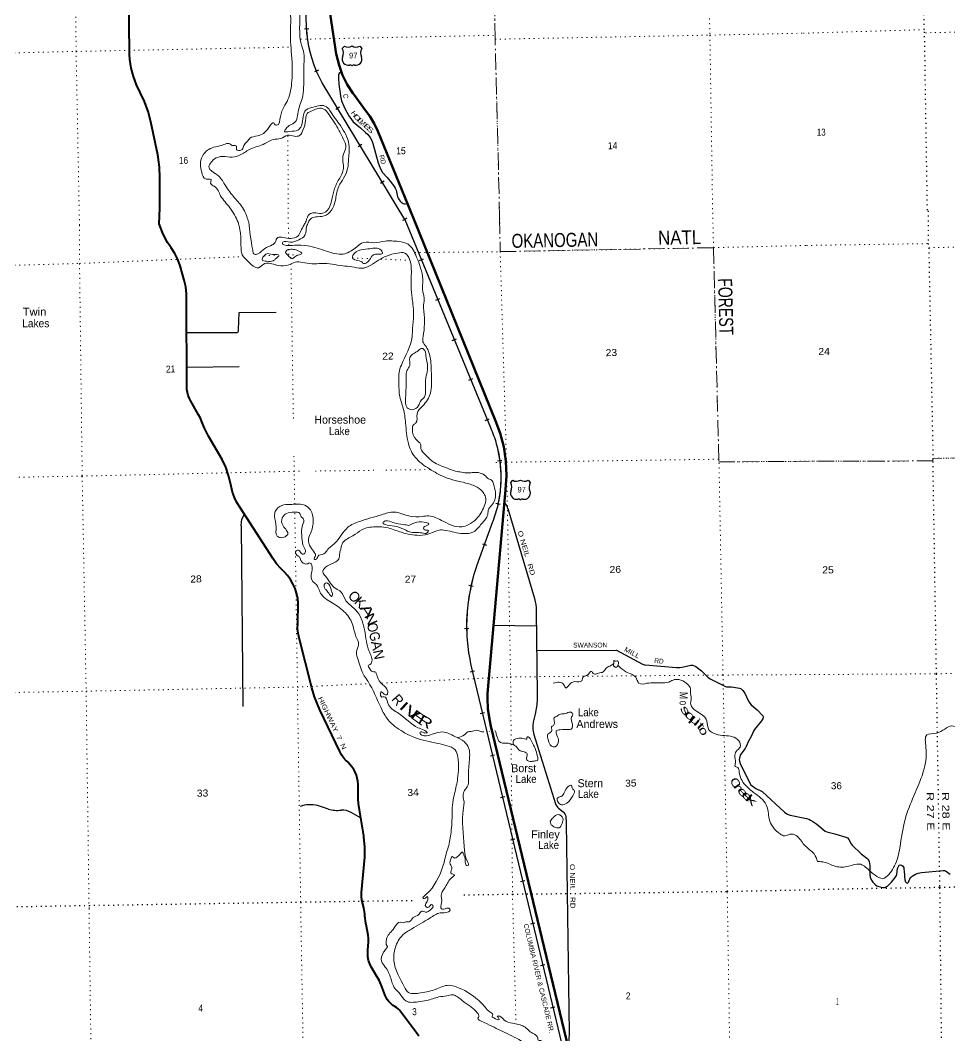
# Model space of a CAD drawing. Header units: feet. Extents: x 242557 to 489137, y 368785 to 557307.
# Drawn here: x 375340 to 398559, y 488499 to 513863 of the extents above; entities that cross this region are included whole.
import ezdxf
from ezdxf.enums import TextEntityAlignment as Align

# ---------------------------------------------------------------- set-up
doc = ezdxf.new("R2010")
doc.units = ezdxf.units.FT
doc.header["$LTSCALE"] = 80
doc.linetypes.add('DOT_DASHED', pattern=[7.7, 5, -1.2, 0.3, -1.2])
doc.linetypes.add('DOTTED', pattern=[1.5, 0.3, -1.2])
for name, color, linetype, lineweight in [('16', 7, 'Continuous', 25), ('20', 7, 'Continuous', 70), ('26', 7, 'Continuous', 40), ('27', 7, 'Continuous', 25), ('29', 7, 'Continuous', 25), ('30', 7, 'Continuous', 35), ('34', 7, 'Continuous', 25), ('39', 7, 'Continuous', 13), ('41', 7, 'Continuous', 13), ('44', 7, 'DOT_DASHED', 13), ('6', 7, 'DOTTED', 25), ('7', 7, 'DOTTED', 13)]:
    doc.layers.add(name, color=color, linetype=linetype, lineweight=lineweight)

msp = doc.modelspace()

# ---------------------------------------------------------------- linework, layer by layer
at = {"layer": '16'}
for p, q in [((383384.98, 513157.53), (383436.29, 513216.29)), ((383628.05, 513222.26), (383627.77, 513222.06)), ((383820.14, 513216.38), (383871.53, 513157.53)), ((387591.83, 502314.35), (387643.14, 502373.11)), ((387834.9, 502379.08), (387834.62, 502378.88)), ((388026.99, 502373.2), (388078.38, 502314.35))]:
    msp.add_line(p, q, dxfattribs=at)
for centre, radius, start, end in [((383192, 513046.9), 222.05, 332.97043, 29.75871), ((383527.37, 513373.95), 182.07, 239.97227, 303.45418), ((383729.15, 513373.45), 181.52, 236.33975, 300.08743), ((383729.14, 513373.95), 182.07, 236.54582, 236.59441), ((384064.5, 513046.9), 222.05, 150.24129, 207.02957), ((383531.19, 512892), 151.42, 159.09177, 283.81923), ((383725.31, 512892), 151.42, 256.18077, 20.90823), ((387398.85, 502203.72), 222.05, 332.97043, 29.75871), ((387734.22, 502530.77), 182.07, 239.97227, 303.45418), ((387936, 502530.27), 181.52, 236.33975, 300.08743), ((387935.99, 502530.77), 182.07, 236.54582, 236.59441), ((388271.35, 502203.72), 222.05, 150.24129, 207.02957), ((387738.04, 502048.82), 151.42, 159.09177, 283.81923), ((387932.16, 502048.82), 151.42, 256.18077, 20.90823)]:
    msp.add_arc(centre, radius, start, end, dxfattribs=at)
for centre, major_axis, start_param, end_param in [((383586.53, 512693.18), (-19.56, 51.67), 4.95877769, 6.28318531), ((383669.98, 512693.18), (19.56, 51.67), 0, 1.32637542), ((387793.38, 501850), (-19.56, 51.67), 4.95877769, 6.28318531), ((387876.83, 501850), (19.56, 51.67), 0, 1.32637542)]:
    msp.add_ellipse(centre, major_axis=major_axis, ratio=0.929097, start_param=start_param, end_param=end_param, dxfattribs=at)
at = {"layer": '20'}
for points in [[(385174.54, 508892.47), (384274.53, 511096.87), (384184.19, 511287.93), (384074.38, 511468.51), (383967.78, 511610.84), (383678.81, 511999.36), (383646.83, 512042.12), (383507.89, 512262.76), (383392.77, 512496.71), (383302.74, 512741.41), (383238.78, 512994.18), (383232.75, 513025.7), (382515.29, 517802.72)], [(389835.95, 479168.77), (389835.37, 479196.91), (389371.92, 486505.88), (389338.79, 486849.19), (389260.77, 487248.54), (387098.28, 496227.86), (387067.16, 496367.57), (387023.45, 496652.45), (387009.76, 496940.33), (387012.46, 497049.66), (387463.47, 502134.45), (387485.49, 502492.27), (387469.98, 502850.44), (387417.12, 503205.01), (387327.49, 503552.12), (387213.23, 503861.95), (385174.54, 508892.47)]]:
    msp.add_lwpolyline(points, dxfattribs=at)
at = {"layer": '26'}
for points in [[(378812.34, 508782.43), (378821.6, 509170.15), (378827.18, 509938.58), (378819.63, 510191.86), (378785.64, 510442.96), (378774.35, 510499.03), (378603.21, 511327.97), (378538.16, 511584.33), (378446.67, 511832.49), (378337.27, 512056.17), (378240.73, 512251.29), (378165.1, 512455.43), (378111.24, 512666.36), (378079.71, 512881.76), (378071.69, 513011.6), (378008.2, 518514.57)], [(383757.86, 494933.18), (383736.39, 495008.93), (383707.12, 495082.03), (383670.36, 495151.66), (383626.54, 495217.08), (383576.11, 495277.55), (383519.64, 495332.42), (383504.34, 495345.44), (383489.34, 495360.2), (383424.58, 495432.61), (383367.74, 495511.38), (383319.45, 495595.66), (382821.86, 496641.32), (382689.46, 496965.89), (382619.94, 497190.76), (382305.66, 498435.56), (382281.05, 498553.26), (382268.88, 498672.88), (382269.28, 498793.12), (382270.28, 498809.09), (382283.66, 499307.67), (382269.53, 499432.04), (382242.47, 499554.24), (382202.79, 499672.95), (382150.92, 499786.86), (382087.43, 499894.72), (382013.01, 499995.36), (381928.48, 500087.67), (381898.46, 500116.17), (381845.5, 500168.23), (381743.23, 500285.61), (381653.79, 500413.03), (380824.39, 501701.46), (380824.18, 501701.76), (380750.45, 501820.93), (380689.57, 501947.16), (380642.22, 502079.05), (380605.19, 502223.59), (380546.9, 502469.59), (380540.62, 502492.75), (380471.99, 502697.61), (380382.32, 502894.17), (380041.51, 503473.68), (379939.73, 503675.56), (379878.34, 503831.1), (379877.26, 503834.14), (379839.55, 503924.5), (379792.6, 504010.42), (379630.06, 504288.58), (379600.39, 504347.75), (379564.56, 504416.41), (379536.1, 504488.44), (379515.33, 504563.05), (379502.47, 504639.42), (379497.66, 504716.71), (379497.89, 504743.75), (379496.34, 504766.75), (379491.3, 506826.79), (379493.06, 506860.11), (379491.41, 507031.99), (379471.8, 507202.76), (379434.45, 507370.53), (379333.36, 507732.19), (379274.73, 507888.82), (379200.06, 508038.47), (379110.14, 508179.49), (379075.37, 508226.36), (379017.1, 508312.46), (378948.96, 508436.01), (378894.11, 508566), (378812.34, 508782.43)], [(385295.84, 488483.27), (385238.01, 488568.15), (384835.94, 489101.38), (384811.17, 489132.68), (384775.94, 489169.55), (384737.04, 489202.54), (384694.91, 489231.28), (384650, 489255.45), (384620.14, 489278.6), (384578.62, 489317.04), (384541.33, 489359.62), (384508.71, 489405.85), (384481.09, 489455.24), (384458.79, 489507.25), (384355.4, 489768.69), (384347.45, 489789.83), (384303.04, 489888.49), (384248.55, 489981.97), (384102.25, 490215.67), (384068.09, 490296.99), (384042.62, 490381.44), (384026.12, 490468.08), (384018.77, 490555.98), (384020.64, 490644.16), (384031.72, 490731.67), (384034.18, 490744.73), (384042.04, 490837.31), (384040.18, 490930.2), (384031.22, 491007.09), (383987.53, 491231.88), (383973.01, 491313.89), (383950.8, 491490.46), (383947.64, 491546.48), (383942.43, 491596.36), (383924.63, 491692.37), (383896.89, 491785.98), (383894.26, 491795.65), (383875.58, 491884.19), (383866.25, 491974.21), (383866.39, 492064.7), (383866.53, 492072.66), (383944.49, 492954.85), (383948, 493209.4), (383924.89, 493462.93), (383920.01, 493495.19), (383810.28, 494140.51), (383788.29, 494303.35), (383783.09, 494418.65), (383782.36, 494513.28), (383776.54, 494777.03), (383771.29, 494855.6), (383757.86, 494933.18)]]:
    msp.add_lwpolyline(points, dxfattribs=at)
at = {"layer": '29'}
for p, q in [((379492.63, 506061.84), (380739.15, 506061.19)), ((379499.13, 505199.93), (380811.53, 505213.17)), ((387521.47, 501670.31), (388187.35, 499416.18)), ((380855.14, 501231.29), (380898.95, 496718.24)), ((388226.69, 499105.23), (388249.52, 497035.76)), ((387158.05, 498754.07), (388230.71, 498740.44)), ((388168.8, 496023.79), (388665.81, 494421.65)), ((383035.43, 494159.21), (382766.31, 494247.4)), ((383840.68, 493938.16), (383605.64, 494075.41))]:
    msp.add_line(p, q, dxfattribs=at)
for points in [[(383358.04, 512576.26), (383307.8, 512531.03), (383292.17, 512507.13), (383286.4, 512478.3), (383285.58, 512421.46), (383298.75, 512269.88), (383338.27, 511973.33), (383352.26, 511896.73), (383364.61, 511854.71), (383450.22, 511663.6), (383549.01, 511479.07), (383611.58, 511388.47), (383659.34, 511330.81), (383838.78, 511175.93), (383962.28, 511063.91), (384011.68, 511021.07), (384082.45, 510938.69), (384118.03, 510858.61), (384148.85, 510784.58), (384278.32, 510303.37), (384319.54, 510194.01), (384345.9, 510133.05), (384391.98, 510062.2), (384503.94, 509936.99), (384615.89, 509805.19), (384677.66, 509713.76), (384708.94, 509665.99), (384727.85, 509620.67), (384767.36, 509455.92), (384779.74, 509417.21), (384801.14, 509379.32), (384827.48, 509348.01), (384852.98, 509324.11), (384903.22, 509288.7), (384938.59, 509277.98), (384965.78, 509277.17), (385014.06, 509285.53)], [(380793.45, 506127.24), (380808.85, 506561.55), (381729.37, 506570.18)], [(380739.15, 506061.19), (380752.1, 506063.13), (380761.37, 506066.37), (380772.49, 506071.94), (380779.21, 506078.18), (380783.61, 506082.6), (380788.25, 506094.19), (380793.45, 506127.24)], [(387521.47, 501670.31), (387512.87, 501700.79), (387494.33, 501741.59), (387468.38, 501778.69), (387434.16, 501815.42)], [(380855.14, 501231.29), (380862.87, 501335.84), (380875.84, 501393.34), (380901.79, 501452.69), (380938.86, 501525.02)], [(388187.35, 499416.18), (388206.1, 499338.74), (388222.78, 499268.26), (388226.49, 499182.94), (388226.69, 499105.23)], [(388237.02, 498121.43), (390233.62, 498127.92), (390886.99, 497780.81)], [(390886.99, 497780.81), (390926.18, 497764.96), (390953.98, 497759.41), (391732.47, 497692.64), (391814.95, 497697.26), (391873.34, 497707.48), (392095.76, 497751.99), (392130.05, 497752.91), (392161.56, 497749.2), (392196.78, 497732.5), (392214.39, 497722.31), (392355.26, 497611.03), (392518.37, 497455.23), (392572.12, 497416.27), (392622.17, 497388.46), (392955.81, 497225.24), (392985.46, 497215.96), (393104.09, 497210.4), (393304.27, 497180.72), (393328.37, 497175.15), (393349.68, 497164.95), (393384.9, 497133.41), (393437.73, 497054.6), (393534.11, 496854.28), (393564.69, 496808.83), (393600.84, 496765.25), (393750.05, 496636.34), (393889.99, 496490.75), (393902.04, 496456.43), (393902.04, 496439.74), (393894.62, 496415.62), (393860.34, 496364.62), (393685.17, 496144.83), (393660.15, 496104.95), (393608.25, 495986.25), (393534.11, 495860.12), (393474.8, 495719.16), (393452.56, 495676.49), (393341.34, 495533.68), (393327.44, 495504.93), (393304.27, 495429.81), (393300.56, 495400.13), (393304.27, 495355.63), (393320.03, 495300.9), (393400.66, 495140.47), (393593.43, 494762.1), (393712.05, 494673.07), (393875.16, 494598.88), (394431.23, 494079.54), (394487.76, 494041.51), (394526.68, 494022.97), (394572.1, 494005.35), (394979.88, 493923.74), (395040.11, 493904.26), (395082.75, 493882), (395138.35, 493846.76), (395235.64, 493779.42)], [(388249.52, 497035.76), (388252.44, 496901.57), (388241.32, 496760.61), (388200.54, 496530.61), (388156.05, 496334.01), (388142.15, 496249.62), (388144.93, 496148.53), (388168.8, 496023.79)], [(388665.81, 494421.65), (388709.35, 494290.97), (388721.39, 494264.08), (388743.64, 494230.69), (388764.03, 494208.44), (388787.2, 494183.39), (388898.41, 494086.95), (388945.67, 494037.8), (388960.5, 494011.83), (388968.85, 493975.66), (388980.66, 493819.67)], [(388980.66, 493819.67), (389048.09, 488570.21), (389031.35, 488201.01)], [(395235.64, 493779.42), (395446.15, 493609.77), (395487.5, 493588.4), (395688.19, 493538.92), (395963.23, 493460.51), (395991.63, 493448.67), (396007.68, 493437.61), (396036.6, 493403.67), (396095.77, 493289.99), (396120.49, 493260.33), (396343.33, 493041.26), (396486.29, 492933.55), (396515.93, 492905.94), (396536, 492876.71), (396547.83, 492850.66), (396563.66, 492747.26), (396562.03, 492516.72), (396571.54, 492462.13), (396602.27, 492382.91), (396636.88, 492332.22), (396704.04, 492266.86), (396737.18, 492240.81), (396784.69, 492222.59), (396888.65, 492198.18), (396926.68, 492199.82), (396954.93, 492207.65), (396983.33, 492221.86), (397006.99, 492238.44), (397101.8, 492335.73), (397198.71, 492449.22), (397229.9, 492496.77), (397241.31, 492529.75), (397258.58, 492675.57), (397276.81, 492728.69), (397300.48, 492757.11), (397323.43, 492766.23), (397354.92, 492757.11), (397380.95, 492738.16), (397409.63, 492703.62), (397424.69, 492568.68)], [(397424.69, 492568.68), (397426.97, 492548.23), (397428.29, 492465.8), (397436.23, 492392.64), (397454.32, 492345.02), (397461.42, 492330.8), (397475.62, 492316.59), (397500.66, 492307.24), (397515.86, 492316.59), (397530.06, 492337.91), (397563.12, 492416.05), (397589.23, 492453.96), (397624.73, 492487.12), (397660.23, 492513.17), (397704.18, 492536.94), (397769.11, 492558.17), (397857.08, 492573.14), (398391.58, 492625.66), (398428.19, 492623.82), (398453.12, 492613.82), (398569.48, 492536.28)]]:
    msp.add_lwpolyline(points, dxfattribs=at)
for centre, radius, start, end in [((382585.46, 493519.67), 749.87, 76.04402, 110.01622), ((383260.36, 494952.66), 824.72, 254.1726, 276.80324), ((383381.06, 493676.86), 457.47, 60.59931, 92.88173)]:
    msp.add_arc(centre, radius, start, end, dxfattribs=at)
at = {"layer": '34'}
for p, q in [((382548.92, 513652.42), (382438.56, 513645)), ((382788.93, 512617.26), (382687.03, 512574.22)), ((383314.81, 511693.29), (383220.21, 511635.97)), ((383875.25, 510763.31), (383780.65, 510706)), ((384433.11, 509847.66), (384338.52, 509790.34)), ((384898.86, 508869.37), (384945.32, 508888.47)), ((384993.56, 508917.69), (384945.33, 508888.47)), ((384993.56, 508917.69), (384945.33, 508888.47)), ((385311.55, 507859.43), (385413.86, 507901.46)), ((385721.45, 506868.66), (385823.76, 506910.7)), ((386131.68, 505863.35), (386233.99, 505905.38)), ((386541.58, 504872.58), (386643.89, 504914.61)), ((386951.82, 503867.26), (387054.13, 503909.3)), ((387263.43, 502859.3), (387372.88, 502875.28)), ((387218.9, 501799.46), (387327.02, 501776.09)), ((386885.04, 500789.42), (386989.02, 500751.72)), ((386545.56, 499751.96), (386653.37, 499727.24)), ((386437.19, 498674.17), (386547.78, 498676.55)), ((386580.5, 497588.69), (386688.07, 497614.43)), ((386832.58, 496546.53), (386940.16, 496572.27)), ((387082.75, 495489.95), (387190.32, 495515.69)), ((387334.84, 494447.79), (387442.41, 494473.54)), ((387585, 493391.21), (387692.58, 493416.95)), ((387837.09, 492349.05), (387944.66, 492374.8)), ((388087.26, 491292.47), (388194.83, 491318.21)), ((388339.34, 490250.31), (388446.91, 490276.06)), ((388589.51, 489193.73), (388697.08, 489219.48))]:
    msp.add_line(p, q, dxfattribs=at)
at = {"layer": '34', "lineweight": 13}
for p, q in [((382881.84, 512299.57), (384948.37, 508889.02)), ((384950.38, 508886.09), (387084.38, 503692.27)), ((387138.99, 501332.91), (386737.24, 500224.81))]:
    msp.add_line(p, q, dxfattribs=at)
for points in [[(382320.93, 518074.03), (382388.58, 516405.23), (382489.45, 513711.23)], [(386597.94, 497756.9), (389165.23, 487029.07), (389200.16, 486852.97)]]:
    msp.add_lwpolyline(points, dxfattribs=at)
at = {"layer": '34'}
for points in [[(384947.39, 508888.51), (382880.88, 512299.02), (382853.89, 512349.39), (382828.22, 512400.08), (382803.42, 512451.23), (382779.02, 512502.97), (382755.93, 512555.06), (382733.85, 512607.33), (382712.2, 512660.19), (382691.84, 512713.4), (382672.5, 512766.77), (382653.87, 512820.91), (382636.41, 512874.94), (382619.53, 512929.28), (382603.78, 512984.25), (382589.21, 513039.11), (382575.5, 513094.42), (382562.53, 513149.77), (382550.69, 513205.75), (382539.75, 513261.46), (382529.95, 513317.8), (382521.03, 513373.87), (382512.98, 513430.41), (382506.1, 513486.84), (382500.24, 513543.45), (382495.1, 513600.09), (382491.27, 513657.06), (382488.35, 513711.18), (382387.48, 516405.19)], [(384947.4, 508888.51), (387085.39, 503692.7), (387106.93, 503642.68), (387127.2, 503592.44), (387146.62, 503541.83), (387165.59, 503490.67), (387183.29, 503439.31), (387200.02, 503387.85), (387216.3, 503335.87), (387231.32, 503283.66), (387245.35, 503231.38), (387258.66, 503178.43), (387270.86, 503125.67), (387282.49, 503072.67), (387292.98, 503019.17), (387302.36, 502965.86), (387310.89, 502912.19), (387318.72, 502858.54), (387325.41, 502804.4), (387331.28, 502750.58), (387336.02, 502696.26), (387339.93, 502642.26), (387341.76, 502610.9), (387343.19, 502582.43), (387344.91, 502527.81), (387345.76, 502472.7), (387345.57, 502418.04), (387344.76, 502363.27), (387342.72, 502308.27), (387339.63, 502253.72), (387335.62, 502199), (387330.93, 502144.47), (387325.01, 502089.72), (387318.35, 502035.47), (387310.46, 501981), (387301.84, 501927.04), (387292.29, 501872.9), (387281.7, 501819.2), (387270.12, 501765.65), (387257.88, 501712.29), (387244.33, 501659.01), (387230.12, 501605.93), (387214.86, 501553.31), (387198.93, 501500.87), (387181.65, 501448.83), (387163.7, 501396.98), (387145.01, 501345.64), (387140.02, 501332.53), (386738.28, 500224.45), (386727.46, 500192.67), (386703.05, 500117.16), (386679.71, 500040.94), (386657.37, 499964.5), (386637.02, 499887.55), (386617.64, 499810.34), (386599.8, 499732.54), (386582.95, 499654.5), (386567.98, 499576.4), (386554, 499498.06), (386541.47, 499419.56), (386530.46, 499340.48), (386520.78, 499261.67), (386512.2, 499182.19), (386505.4, 499103.09), (386499.69, 499023.31), (386495.76, 498943.91), (386492.82, 498864.27), (386491.21, 498784.93), (386491.14, 498704.99), (386492.86, 498625.44), (386495.46, 498546.1), (386499.6, 498466.15), (386504.98, 498386.94), (386511.78, 498307.6), (386520.47, 498228.19), (386529.96, 498149.42), (386540.88, 498070.51), (386553.67, 497991.55), (386567.27, 497913.24), (386582.21, 497835.21), (386599.01, 497757.14), (389166.3, 487029.31)]]:
    msp.add_lwpolyline(points, dxfattribs=at)
at = {"layer": '34', "lineweight": 13}
for centre, radius, start, end in [((385748.95, 513856.89), 3262.76, 182.55868, 208.50931), ((384233.76, 502445.65), 3111.29, 3.04364, 23.62066), ((384203.97, 502450.97), 3140.76, 339.14637, 2.9179), ((391054.78, 498743.23), 4564.68, 161.06007, 192.47872)]:
    msp.add_arc(centre, radius, start, end, dxfattribs=at)
at = {"layer": '39'}
msp.add_line((387049.33, 496098.11), (387065.16, 496099.37), dxfattribs=at)
for points in [[(380782.72, 508816.67), (380577.59, 509179.29), (380344.74, 509480.36), (380186.53, 509716.72), (380095.43, 509791.1), (380105.05, 509886.4), (379981.25, 509895.18), (379871.32, 510068.13), (379839.85, 510261.41), (379889.07, 510466.99), (380114.51, 510673.3), (380353.94, 510734.38), (380602.37, 510761.34), (380629.39, 510735.78), (380655.81, 510732.45), (380741.2, 510720.61), (380739.3, 510639.67), (380796.78, 510610.89), (380883.12, 510639.52), (380921.03, 510737.61), (381005.6, 510832.93), (381076.32, 510915.73), (381265.14, 510975.44), (381547.26, 511183.29), (381675.87, 511297.99), (381709.6, 511248.35), (381740.18, 511241.09), (381839.58, 511464.2), (382026.94, 511883.83), (382123.94, 512349.55), (382110.3, 513091.33), (382088.7, 513446.65), (382063.23, 514175.98), (382048.67, 514266.59), (382086.99, 514425.36), (382042.15, 514587.94), (381980.55, 514695.47), (381936.86, 514738.78), (381961.56, 514800.11), (381905.78, 514841.07), (381706.14, 514807.35), (381409.95, 514671.92), (381131.77, 514468.23), (380606.99, 514168.89), (380310.56, 514118.39), (380045.17, 514196.13), (379621.9, 514421.26), (379294.06, 514562.03), (379163.56, 514746.56), (379069.09, 514871.4), (378942.86, 515276.46), (378923.73, 515538.83), (378894.28, 515732.17), (378877.68, 515899.56), (379035.44, 515984.72), (379218.59, 516181.79), (379477.45, 516273.74), (379853.41, 516304.15), (380014.48, 516340.87), (380181.63, 516606.26), (380363.4, 516779.03), (380544.96, 516883.04), (380577.03, 516896.04), (380600.69, 516844.1), (380696.62, 516893.21), (380757.83, 517105.18), (380804.98, 517312.72), (380749.21, 517505.34), (380675.13, 517701.51), (380672.25, 517962.3), (380825.73, 518132.28), (380993.75, 518288.5), (381193.18, 518558.81), (381355.49, 518777.56), (381387.13, 519035.24), (381401.53, 519179.21), (381456.92, 519457.75), (381624.58, 519856.62), (381759.66, 520337.52), (381743.08, 520656.58), (381746.2, 520767.89), (381776.33, 520853.64), (381711.43, 520932.77), (381643.72, 520965.31), (381564.67, 520967.21), (381471.63, 520885.83), (381372.82, 520869), (381210.61, 520646.2), (381070.35, 520436.14), (380911.39, 520243.77), (380676.82, 520152.48), (380239.86, 520130.53), (380021.09, 520130.67), (379573.48, 520357.16), (379291.69, 520594.22), (379160.88, 520790.87), (378954.34, 521092.65)], [(382181.78, 517869.73), (382068.62, 517706.91), (381951.47, 517541.96), (381780.92, 517480.71), (381737.21, 517372.35), (381759.33, 517302.18), (381806.25, 517366.13), (381858.73, 517296.78), (381820.47, 517135.99), (381836.57, 516606.61), (381920.36, 516350.03), (381904.67, 516254.56), (381907.25, 516157.57), (381937.25, 516095.69), (381973.47, 516104.76), (381946.03, 515917.97), (381825.95, 515710.48), (381691.41, 515666.39), (381599.78, 515684.13), (381532.98, 515682.32), (381496.14, 515620.65), (381547.6, 515589.69), (381540.54, 515474.24), (381574.76, 515406.41), (381611.19, 515407.39), (381605.53, 515467.91), (381616.33, 515518.76), (381730.19, 515426.8), (381908.44, 515350.74), (381997.54, 515199.46), (382223.61, 514695.99), (382245.97, 514540.89), (382305.31, 514289.72), (382325.89, 513972.79), (382321.52, 513527.78), (382365.58, 513241.82), (382423.58, 513041.17), (382426.95, 512762.2), (382417.91, 512187.65), (382378.82, 511905.5), (382269.28, 511530.44), (382229.53, 511349.39), (382166.26, 511291.06), (382092.28, 511254.67), (381973.62, 511146.3), (381938.8, 511084.69), (382064.3, 511088.09), (382272.14, 511117.99), (382366.4, 511229.74), (382402.95, 511455.2), (382479.35, 511629.16), (382665.99, 511694.88), (382829.03, 511733.67), (382987.83, 511703.6), (383090.34, 511581), (383336.63, 511231.76), (383470.22, 511006.87), (383551.62, 510764.39), (383540.67, 510414.25), (383517.18, 510154.77), (383418.1, 509919.53), (383295.9, 509716.02), (383219.05, 509406.56), (383146.18, 509176.08), (382978.79, 508995.61), (382765.14, 508955.45), (382618.29, 508917.09), (382551.97, 508847.12)], [(382477.71, 508846.12), (382566.97, 509018.83), (382681.44, 509056.31), (382858.13, 509038.86), (383004.12, 509109.54), (383113.06, 509355.16), (383180.81, 509625.95), (383301.4, 509890.08), (383411.66, 510162.02), (383401.12, 510329.58), (383410.35, 510515.87), (383472.53, 510691.47), (383406.06, 510906.04), (383275.49, 511169.44), (383039.17, 511525.01), (382926.53, 511647.34), (382776.26, 511661.47), (382649.97, 511611.54), (382506.11, 511536.86), (382466.31, 511357.83), (382409.36, 511137.89), (382318.2, 510985.77), (382187, 510968.06), (382012.12, 510993.66), (381844.18, 510910.24), (381664.51, 510887.18), (381448.53, 510782.24), (381095.56, 510649.32), (380850.13, 510509.2), (380633.07, 510444.68), (380399.65, 510462.62), (380188.56, 510402.3), (380094.09, 510298.63), (380054.75, 510178.26), (380117.62, 510099.07), (380297.32, 509968.45), (380465.6, 509734.39), (380692.43, 509431.14), (380914.67, 509147.98), (380996.48, 508966.18), (381046.97, 508821.54)], [(380860.06, 508133.11), (380850.04, 508265.19), (380850.04, 508406.85), (380840.49, 508545.33), (380805.47, 508728.38), (380782.72, 508816.67)], [(381046.97, 508821.54), (381145.45, 508119.27), (381190.54, 508017.23), (381275.1, 508027.56), (381449.27, 508163.7), (381634.75, 508253.59), (381705.82, 508316.18), (381771.32, 508437.32), (381904.69, 508434.76), (382093.03, 508415.43), (382273.3, 508472.8), (382344.7, 508600.17), (382431.6, 508752.22), (382477.71, 508846.12)], [(382448.37, 508497.66), (382474.39, 508574.78), (382482.35, 508670.28), (382511, 508764.19), (382551.97, 508847.12)], [(410809.39, 508713.45), (410246.79, 508224.44), (409627.84, 507922.63), (409304.37, 507612.49), (409102.86, 507171.12), (408927.01, 506458.9), (408747.52, 505827.62), (408115.9, 505148.92), (407798.3, 504747.77), (407616.36, 504339.18), (407534.63, 503875.87), (407559.11, 503058.27), (407460.15, 502546.03), (407403.78, 502028.55), (407312.02, 501560.99), (407030.29, 501085.63), (406702.2, 500803.75), (406136.81, 500353.16), (405873.03, 499890.3), (405551.59, 499478.95), (405161.67, 499254.57), (404445.93, 498837.45), (404195.57, 498613.81), (403762.25, 498536.39), (403383.49, 498360.83), (402803.8, 498321.02), (402329.7, 497957.28), (401994.47, 497628.68), (401633.26, 497485.87), (401100.75, 497412.57), (400842.6, 496870.85), (400658.68, 496460.2), (400431.61, 496184.36), (400361.38, 495954.15), (400097.42, 495803.14), (399745.95, 495779.99), (399359.04, 496011.28), (398957.01, 496088.39), (398616.25, 496237.57), (398225.44, 496057.72), (397987.63, 496014.55), (397965.49, 495706.31), (397891.42, 495062.94), (397443.5, 493897.83), (397312, 493192.57), (397181.52, 492742.32), (397069.87, 492568.06), (396928.68, 492437.78), (396550.7, 492626.73), (396302.73, 492787.87), (396032.78, 492733.93), (395709.25, 492729.56), (395411.83, 492835.06), (395314.5, 492847.31), (395255.22, 492849.3)], [(385240.04, 507943.8), (385027.54, 508268.1), (384787.42, 508336.65), (384453.91, 508346.08), (384174.15, 508308.35), (383921.49, 508315.86), (383703.13, 508170.46), (383403.98, 508024.95), (382992.13, 508095.06), (382511.99, 508228.13), (382188.41, 508243.89), (381990.62, 508238.68), (381886.35, 508286.53), (381899.69, 508317.24), (382083.46, 508318.03), (382295.87, 508382.32), (382448.37, 508497.66), (382448.78, 508499.12)], [(380860.06, 508133.11), (380864.26, 508059.24), (381015.1, 507852.72), (381292.19, 507683.95), (381451.11, 507785.28), (381626.97, 507779.79), (381783.5, 507741.42), (382051.73, 507756.58), (382203.53, 507821.3), (382393.52, 507816.18), (382622.6, 507783.76), (382868.95, 507786.21), (383133.88, 507772.95), (383393.55, 507729.19), (383624.34, 507708.96), (383861.7, 507668.67), (384084.1, 507737.27), (384290.66, 507870.21), (384491.92, 507974.69), (384766.69, 508048.71), (384948.5, 508047.43), (385063.59, 507894.63), (385109.99, 507588.22), (385101.79, 507207.51), (385127.28, 506928.88), (385147.45, 506775.6), (385162.89, 506494.68), (385141.15, 506168.26), (385128.45, 505959.47), (384860.29, 505248.09), (384802.44, 505066.44), (384799.29, 504878.13), (384813.08, 504506.1), (384906.92, 504162.48), (384964.74, 503805.78), (385034.67, 503295.57), (385205.36, 502947.91), (385560.36, 502657.73), (385943.47, 502451.27), (386468.39, 502305.21), (386753.98, 502197.37), (386923.62, 502043.98), (386969.45, 501913.63), (386929.98, 501724.37), (386730.3, 501405.41), (386532.07, 501262.56), (386367.79, 501211.68), (385862.68, 501372.43), (385546.76, 501481.49), (385383.48, 501469.09), (385068.14, 501479), (384679.78, 501578.06), (384366.4, 501513.13), (383819.36, 501346.93), (383524.3, 501199.5), (383195.45, 500800.23), (383002.16, 500623.1), (382925.78, 500532.04), (382771.85, 500471.31), (382723.46, 500391.11), (382684.58, 500410.32), (382714.86, 500488.03), (382688.62, 500564.25), (382589.89, 500709.39), (382540.45, 500900.36), (382606.27, 501086.26), (382655.84, 501352.7), (382585.79, 501636.22), (382447.54, 501747.94), (382222.61, 501776.42), (382087.43, 501770.84), (381870.08, 501740.82), (381710.25, 501596.97), (381693.3, 501473.06), (381732.65, 501204.92), (381756.7, 500980.9), (381842.58, 500940.66), (381955.08, 500963.86), (382020.2, 501022.25), (381905.59, 501233.76), (381884.14, 501435.59), (381990.38, 501543.63), (382181.43, 501574.97), (382323.56, 501546.34), (382356.07, 501462.19), (382416.14, 501405.08), (382389.94, 501248.55), (382375.9, 500936.5), (382420.24, 500708.97), (382463.95, 500582.61), (382418.85, 500530.83), (382363.93, 500545.57), (382305.51, 500616.89), (382228.92, 500610.83), (382216.28, 500553.82), (382311.61, 500461.21)], [(381419.99, 507970.66), (381497.17, 508031.38), (381642.97, 508017.01), (381801.36, 507984.75), (381754.19, 507934.94), (381710.84, 507893.32), (381653.27, 507855.37), (381494.03, 507843.08), (381379.89, 507882.57), (381419.99, 507970.66)], [(382035.7, 508136.65), (382164.83, 508142.07), (382282.9, 508106.73), (382371.44, 508042.28), (382307.7, 508008.21), (382199.98, 507956.8), (382132.57, 507908.48), (382023.16, 507998.69), (381968.94, 508064.05), (381991.88, 508113.23), (382035.7, 508136.65)], [(383729.14, 507871.61), (383640.87, 507925.95), (383645.38, 507984.77), (383857.74, 508127.99), (384075.09, 508158), (384352.82, 508118.77), (384385.16, 508040.69), (384298.75, 508024.24), (384153.95, 508000.19), (384060.25, 507876.29), (383917.11, 507789.54), (383853.21, 507840.61), (383803.87, 507854.93), (383729.14, 507871.61)], [(386424.9, 494331.94), (386435.43, 494623.66), (386505.82, 494712.54), (386536.42, 494931.93), (386555.93, 495343.29), (386538.85, 495686.91), (386427.69, 495843.86), (386196.06, 495973.36), (385890.13, 496086.74), (385633.16, 496027.34), (385438.17, 495991.85), (385325.63, 496047.58), (385326.69, 496084.03), (385372.96, 496091.33), (385454.54, 496061.09), (385504.89, 496066.47), (385442.91, 496119.48), (385273.37, 496191.92), (384764.61, 496569.13), (384517.96, 496809.54), (384429, 496967.09), (384368.61, 496959.43), (384339.77, 497057.84), (384349.12, 497086.42), (384427.25, 497033.83), (384498.42, 497015.47), (384518.45, 497098.97), (384386.68, 497271.58), (384254.01, 497478.57), (384194.48, 497592.36), (384127.82, 497592.63), (384073.43, 497664.06), (384034.72, 497754.11), (384078.64, 497773.49), (384115.88, 497816.97), (384058.1, 498094.74), (383943.46, 498615.91), (383759.44, 499086.68), (383589.53, 499250.19), (383475.45, 499364.57), (383348.47, 499585.87), (383223.12, 499667.57), (382962.61, 499974.41), (382897.12, 500084), (382927.4, 500161.71), (383116.02, 500286.09), (383296.67, 500406.21), (383321, 500556.62), (383344.64, 500656.41), (383401.01, 500817.79), (383649.01, 500988.26), (383869.33, 501135.73), (384204.65, 501211.36), (384532.63, 501181.54), (384864.69, 501072.91), (385308.99, 500997.59), (385590.4, 501049.53), (385800.41, 501127.92), (385966.18, 501122.17), (386402.57, 501040.57), (386665.91, 501087.98), (386862.71, 501285.44), (387016.17, 501518.18), (387040.88, 501654.43), (387136.65, 501776.36), (387209.59, 502075.8), (387159.78, 502280.92), (387112.88, 502374.81), (387012.61, 502424.79), (386966.88, 502474.18), (386663.44, 502569.41), (386524.44, 502555.63), (386360.32, 502575.59), (386216.27, 502600.13), (386010.3, 502675.66), (385654.76, 502832.25), (385456.01, 503017.26), (385349.21, 503162.19), (385336.04, 503279.23), (385232.21, 503387.81), (385134.49, 503648.34), (385163.92, 503758.4), (385223.25, 503806.52), (385253.7, 504031.97), (385393.93, 504229.96), (385585.42, 504552.76), (385610.2, 504994.62), (385587.38, 505402.84), (385476.28, 505711.6), (385400.33, 505835.08), (385405.07, 505962.71), (385422.95, 506590.59), (385411.64, 506713.75), (385433.32, 506888.37), (385400.18, 507073.7), (385393.67, 507399.37), (385240.04, 507943.8)], [(384983.6, 504935.61), (385000.88, 505124.28), (385068.6, 505237.38), (385073.34, 505441.92), (385153.81, 505531.07), (385290.91, 505617.66), (385378.44, 505668.54), (385415.35, 505647.25), (385474.36, 505476.77), (385511.57, 505135.72), (385472.36, 504936.34), (385464.17, 504632.54), (385440.42, 504459.88), (385344.12, 504358.18), (385290.68, 504239.38), (385133.82, 504136.08), (385007.31, 504185.37), (384964.56, 504429.13), (384983.6, 504935.61)], [(385043.96, 501245.61), (385494.7, 501310.11), (385543.88, 501283.07), (385492.41, 501243.26), (385415.28, 501180.51), (385448.8, 501134.85), (385536.17, 501114.89), (385511.2, 501065.65), (385372.04, 501057.94), (385064.35, 501084.24), (384872.19, 501172.28), (384739.78, 501215.34), (384502.41, 501255.63), (384395.92, 501311.52), (384465.39, 501357.88), (384650.23, 501318.22), (384918.14, 501268.61), (385043.96, 501245.61)], [(382311.61, 500461.21), (382408.64, 500303.88), (382496.07, 500281.9), (382584.29, 500306.49), (382622.11, 500250.81), (382609.77, 500027.86), (382640.68, 499850.57), (382735.75, 499768.07), (382784.34, 499686.37), (382842.34, 499554.32), (383131.48, 499310.98), (383463.22, 499060.66), (383649.05, 498751.85), (383725.15, 498468.49), (383791, 498267.83), (383739.31, 498082.3), (383776.8, 497884.94), (383930.49, 497492.31), (384027.26, 497345.09), (384351.54, 496685.75), (384524.73, 496396.85), (384904.49, 496087.08), (385037.69, 496013.68), (385190.92, 495946.88), (385768.38, 495800.18), (386002.18, 495741.58), (386206.83, 495639.7), (386270.24, 495455.18), (386265.96, 494924.8), (386190.89, 494552.45), (386142.33, 494324.5), (386129.36, 494048.91), (386101.24, 493580.64), (386030.2, 493208.4), (385976.12, 493036.97), (385927.04, 492829.24), (385570.02, 492117.54), (385455.71, 492009.29), (385403.18, 491933.02), (385435.73, 491923.76), (385509.19, 491972.24), (385506.27, 491852.75), (385456.33, 491754.29), (385502.06, 491704.9), (385564.05, 491728.79), (385605.16, 491778.45), (385646.32, 491749.18), (385584.44, 491644.33), (385466.89, 491582.54), (385375.33, 491608.46), (385292.68, 491525.33), (385153.3, 491448.79), (385055.03, 491345.01), (384992.36, 491347.41), (384908.22, 491320.9), (384833.12, 491335.12), (384681.42, 491189.45), (384497.95, 490945.79), (384478.5, 490840.04), (384482.11, 490779.42), (384509.68, 490729.55), (384478.87, 490672.06), (384412.52, 490583.29), (384363.91, 490357.36), (384458.55, 490214.13), (384593.08, 489936.35), (384681.98, 489703.92), (384831.81, 489535.84), (384973.56, 489367.54), (385281.14, 489345.29), (385490.36, 489377.11), (385795.03, 489466.09), (385994.16, 489497.65), (386134.92, 489521.6), (386379.07, 489376.24), (386762.97, 489062.53), (386795.47, 488978.38), (386772.36, 488935.27), (386855.06, 488862.57), (387339.82, 488630.45), (387794.15, 488403.6), (388105.44, 488162.86), (388172.04, 487933.89), (388122.95, 487649.25), (388094.78, 487336.83), (388083.55, 486917.59), (388073.97, 486589.47), (387952.96, 486197.69), (387800.24, 485859.72), (387134.39, 484832.26), (386962.82, 484520.11), (386962.44, 484303.54), (386990.52, 484156.53), (387067.48, 483994.63), (387111.29, 483787.32), (387362.78, 483593.58), (387534.07, 483531.3)], [(382987.77, 499631.02), (382937.84, 499686.37), (382928.02, 499752.9), (382945.23, 499789.78), (382981.08, 499808.94), (383087.15, 499692.33), (383117.68, 499606.1), (383140.25, 499515.62), (383119.16, 499472.57), (383067.43, 499519.78), (382987.77, 499631.02)], [(390169.65, 497794.32), (390064.21, 497732.85), (389966.96, 497667.54), (389904.44, 497586.97), (389784.03, 497557.48), (389667.49, 497534.17), (389609.23, 497599.43), (389488.76, 497495.06), (389412.7, 497468.77), (389364.94, 497364.29), (389195.83, 497343.64), (389060.33, 497273.28), (388969.76, 497183.87), (388919.15, 497265.52), (388655.44, 497309.17)], [(390267.75, 497750.35), (390286.02, 497823.7), (390252.78, 497859.25), (390202.37, 497855.9), (390173.74, 497869.31), (390169.76, 497790.27), (390156.53, 497755.52), (390200.19, 497708.1), (390238.75, 497701.02), (390267.75, 497750.35)], [(395255.22, 492849.3), (395169.97, 493038.36), (394925.76, 493262.65), (394725.69, 493498.22), (394563.27, 493530.37), (394439.09, 493490.67), (394322.71, 493538.2), (394048.18, 493917.53), (394025.3, 494097.05), (393974.37, 494267.74), (393661.39, 494573.2), (393446.23, 494767.9), (393302.84, 495075.8), (393263.27, 495198.21), (393199.7, 495234.99), (393205.76, 495312.06), (393192.59, 495506.01), (393249.96, 495628.95), (393324.59, 495709.85), (393290.24, 495864.79), (392933.31, 495997.05), (392724.42, 496030), (392543.78, 496140.61), (392489.46, 496363.83), (392382.65, 496508.76), (392232.77, 496601.96), (392088.94, 496772.22), (392101.11, 496924.33), (392082.74, 497085.76), (392073.88, 497192.8), (391978.01, 497305.63), (391793.92, 497393.88), (391646.74, 497383.93), (391539.02, 497332.52), (391349.72, 497311.34), (390994.49, 497301.98), (390796.59, 497300.81), (390713.84, 497452.45), (390518.97, 497566.73), (390338.07, 497687.44), (390267.75, 497750.35)], [(388661.12, 496244.75), (388685.29, 496324.32), (388674.25, 496437.36), (388749.78, 496483.88), (388835.4, 496530.66), (388960.28, 496544.07), (389080.48, 496581.64), (389142.14, 496540.77), (389113.93, 496461.09), (389132.78, 496281.46), (389113.6, 496165.59), (389037.38, 496145.37), (388825.4, 496141.81), (388731.28, 496110.99), (388746.2, 496004.12), (388786.34, 495859.46), (388705.28, 495715.65), (388607.82, 495735.35), (388533.57, 495871.01), (388508.4, 495983.69), (388523.22, 496034.68), (388608.48, 496095.62), (388619.21, 496148.52), (388607.63, 496204.88), (388661.12, 496244.75)], [(386267.6, 495944.43), (386435.35, 496014.07), (386520.28, 496087.15), (386606.75, 496101.57), (386729.23, 496129.08), (386914.12, 496087.4), (386920.97, 496087.94)], [(387192.77, 496112.99), (387200.31, 496111.14), (387230.63, 496033), (387261.43, 495936.67), (387297.81, 495858.69), (387390.01, 495808.5), (387535.6, 495802.22), (387610.92, 495779.92), (387659.67, 495769.06)], [(387659.67, 495769.06), (387651.61, 495845.75), (387750.51, 495925.27), (387833.16, 495931.49), (387971.09, 495908.82), (387993.35, 495907.38), (387998.34, 495947.99), (388028.19, 495964.97), (388073.76, 495921.64), (388203.56, 495670.05), (388261.23, 495473.23), (388265.64, 495382.27), (388175.34, 495359.65), (388044.1, 495358.22), (387992.68, 495393.29), (388002.3, 495488.67), (388002.99, 495539.28), (387929.06, 495585.91), (387796.44, 495637.06), (387735.89, 495712.37), (387659.67, 495769.06)], [(388931.82, 494580.03), (389031.05, 494724.31), (389105.09, 494750.55), (389135.41, 494672.42), (389183.27, 494619.04), (389144.12, 494494.55), (388997.51, 494308.53), (388857.18, 494268.41), (388778.79, 494331.1), (388754.15, 494423.55), (388797.65, 494459.11), (388867.71, 494483.22), (388931.82, 494580.03)], [(389160.97, 480564.64), (389191.68, 480856.89), (389105.74, 481824.07), (389100.24, 482265.13), (389066.04, 482414), (389059.83, 482496.82), (389099.15, 482692.14), (388994.74, 483053.7), (388845.07, 483215.71), (388659.92, 483344.41), (388590.29, 483381.03), (388558.26, 483370.07), (388601.92, 483322.64), (388645.9, 483263.08), (388599.32, 483267.93), (388530.8, 483338.98), (388474.82, 483394.18), (388344.91, 483419.09), (388259.77, 483507.92), (388065.16, 483612.09), (387694, 483748.03), (387380.95, 483824.78), (387291.3, 484008.62), (387246.01, 484272.56), (387286.33, 484429.46), (387464.49, 484567.73), (387705.85, 484837.19), (387919.82, 485227.37), (388015.65, 485424.19), (388196.15, 485781.1), (388271.43, 486068.46), (388305.12, 486478.17), (388319.79, 486612.13), (388342.64, 486896.08), (388313.51, 487544.98), (388374.18, 487696.35), (388365.31, 487803.38), (388418.28, 488017.29), (388387.91, 488174.35), (388336.13, 488377.4), (388279.25, 488390.07), (388269.85, 488440.42), (388139.51, 488558.42), (387923.03, 488726.77), (387636.05, 488810.28), (387430.03, 488887.84), (387316.42, 488984.01), (387255.66, 488990.51), (387278.71, 488958.73), (387302.29, 488906.73), (387172.1, 488941.76), (387124.52, 488985.03), (387141.51, 489030), (387075.28, 489091), (386953.02, 489209.21), (386760.01, 489406.51), (386228.73, 489718.36), (386045.91, 489758.07), (385725.25, 489662.6), (385345.96, 489569.62), (385005.71, 489605.19), (384940.38, 489708.71), (384672.56, 490371.56), (384710.39, 490700.43), (384892.11, 491010.82), (385110.26, 491164.32), (385575.67, 491439.68), (385832.91, 491565.87), (386034.26, 491589.39), (386081.59, 491633.14), (386048.03, 491680.83), (385921.35, 491659.28), (385860.53, 491667.79), (385864.68, 491817.67), (385860.87, 492040.2), (385980.65, 492247.77), (386144.47, 492470.67), (386185.79, 492512.23), (386154.83, 492537.73), (386104.21, 492542.46), (386117.28, 492660.2), (386113.46, 492728.91), (386079.63, 492786.71), (386102.05, 492933.02), (386119.16, 492973.95), (386190.81, 492937.38), (386246.85, 492957.07), (386319.72, 493027.81), (386386.97, 493082.2), (386416.81, 493022.27), (386457.01, 492875.58), (386492.7, 492746.99), (386527.01, 492747.9), (386501.74, 492864.62), (386436.31, 493126), (386395.99, 494047.83), (386424.9, 494331.94)], [(388580.37, 493854.42), (388650.7, 493945.33), (388779.98, 494021.59), (388853.49, 493991.15), (388895.39, 493933.56), (388874.67, 493799.44), (388798.66, 493694.22), (388689.14, 493711.57), (388617.28, 493756.23), (388585.36, 493818.12), (388580.37, 493854.42)]]:
    msp.add_spline(points, degree=3, dxfattribs=at)
at = {"layer": '44'}
for points in [[(387315.64, 508929.9), (387202.88, 513391.07), (387123.7, 518731.6), (387135.59, 518893.7), (387095.46, 524213.05), (386912.6, 529415.29), (386844.86, 532269.68), (392166.06, 532395.85), (392189.52, 529562.29), (392319.47, 526945.18), (394645.09, 526971.9)], [(387315.64, 508929.9), (387328.82, 508083.84), (392658.33, 508183.78), (392792.59, 502830.06), (395076.49, 502849.12)], [(425465, 503329.16), (398140.98, 502920.97), (398137.61, 502856.21), (395076.49, 502849.12)]]:
    msp.add_lwpolyline(points, dxfattribs=at)
at = {"layer": '6'}
for points in [[(398002.26, 509119.92), (397930.99, 513550.87), (397925.61, 513629.78), (397787.59, 518902.13), (397774.49, 518958.61), (397891.19, 524361.22)], [(398024.61, 509104.63), (398020.83, 508284.44), (398035.03, 508181.45), (398140.98, 502920.97), (398133.92, 502843.58), (398220.04, 497537.86), (398306.93, 492193.68), (398362.97, 486875.22), (398367.87, 486731.54), (398454.71, 481490.63), (398460.74, 481391.53), (398545.76, 476140.46), (398559.44, 476063.78), (398660.44, 470721.9), (398816.84, 465340.62), (398967.73, 463079.02)], [(422695.23, 492617.78), (419636.27, 492560.7), (414258.41, 492444.25), (408942.63, 492359.41), (403671.2, 492281.51), (403606.42, 492284.28), (398306.81, 492199.75), (395267.84, 492150.25)], [(386418.94, 492016.45), (387636.32, 492036.38), (390081.56, 492062.35), (393000.99, 492104.86), (395267.84, 492150.25)], [(364867.18, 491525.61), (366495.74, 491570.46), (371772.83, 491667), (377058.25, 491753.63), (382343.73, 491838.24), (385202.56, 491881.18)]]:
    msp.add_lwpolyline(points, dxfattribs=at)
at = {"layer": '7'}
for p, q in [((397925.61, 513629.78), (394885.3, 513540.58)), ((382342.39, 513390.25), (387200.3, 513488.06)), ((382024.64, 510979.84), (382034.61, 508837.93)), ((382041.95, 508417.62), (382034.61, 508837.93)), ((382049.3, 508003.43), (382043.84, 508310.92)), ((394980.1, 508239.82), (398020.83, 508284.44)), ((381431.35, 507982.67), (381786.41, 507997.6)), ((382099.04, 507920.19), (382097.68, 508006.73)), ((383634.38, 507928.02), (384082.57, 507909.6)), ((384346.75, 507898.74), (385069.22, 507869.04)), ((382162.18, 503913.53), (382101.48, 507765.8)), ((395076.49, 502849.12), (392792.59, 502830.06)), ((398137.61, 502856.21), (395076.49, 502849.12)), ((384175.27, 502622.84), (382708.69, 502603.88)), ((385578.58, 502640.99), (384376.66, 502625.45))]:
    msp.add_line(p, q, dxfattribs=at)
for points in [[(392027.9, 542880.24), (392066.14, 540326.73), (392133.88, 534931.78), (392189.52, 529562.29), (392445.06, 524293.27), (392456.67, 518827.55), (392568.13, 513491.93), (392638.13, 509023.88)], [(387315.64, 508929.9), (387202.88, 513391.07), (387200.3, 513488.06), (387123.7, 518731.6), (387135.59, 518893.7), (387095.46, 524213.05), (386912.6, 529415.29), (386794.97, 534251.59)], [(376818.28, 508748.29), (376734.43, 513085.23), (376672.93, 518446.46), (376530.15, 523740.79), (376370.36, 529141.83), (376324.06, 532805.19)], [(403639.59, 513671.95), (403134.29, 513662.32), (397930.99, 513550.87)], [(387202.88, 513391.07), (392568.13, 513491.93), (394885.3, 513540.58)], [(365974.48, 512848.33), (371345.48, 512961.48), (376734.43, 513085.23), (382095.47, 513192.04)], [(387315.64, 508929.9), (387328.82, 508083.84), (387486.83, 502825.87), (387589.07, 497461.2), (387608.37, 495245.49)], [(393481.71, 462980.79), (393437.86, 465265.36), (393322.56, 470666.12), (393239.82, 476057.62), (393176.25, 481411.17), (393086.13, 486776.17), (393000.99, 492104.86), (392895.73, 497507.91), (392795.83, 502783.6), (392790.95, 502892.76), (392658.33, 508183.78), (392638.13, 509023.88)], [(376818.28, 508748.29), (376819.74, 507788.74), (376886.23, 502477.77), (376984.64, 497104.89), (377057.42, 491679.28), (377111.7, 487651.33)], [(398035.03, 508181.45), (403270.86, 508319.39), (408590.9, 508394.2), (410853.28, 508429.49)], [(385195.05, 508060.65), (387328.82, 508083.84), (392658.33, 508183.78), (394980.1, 508239.82)], [(366147.12, 507491.35), (371475.36, 507639.83), (376819.74, 507788.74), (380904.42, 507960.51)], [(382018.6, 508007.36), (382023.33, 508007.56), (382283.87, 507995.69)], [(425465, 503329.16), (424770.03, 503321.67), (419434.62, 503237.34), (414055.8, 503158.37), (408676.65, 503079.57), (403336.33, 502998.03), (398140.98, 502920.97)], [(382195.21, 501776.1), (382182.92, 502597.08), (382176.93, 502976.93)], [(392788.77, 502898.78), (387486.83, 502825.87), (387137.6, 502818.7)], [(381699.89, 502586.2), (376886.23, 502477.77), (371582.8, 502384.59), (366268.7, 502236.48), (364690.98, 502198.63)], [(382314.81, 502598.79), (382182.92, 502597.08), (381770.54, 502587.79)], [(382864.16, 462794.56), (382827.34, 465141.64), (382725, 470510.36), (382635.67, 475845.02), (382528.81, 481154.93), (382434.44, 486527.91), (382343.73, 491838.24), (382263.59, 497207.55), (382198.35, 501566.14)], [(395171.79, 497520.85), (398220.04, 497537.86), (403462.51, 497647.58), (408845.75, 497697.31), (410910.18, 497751.4)], [(384365.55, 497307.67), (387589.07, 497461.2), (392895.73, 497507.91), (395171.79, 497520.85)], [(373266.59, 497038.27), (376984.64, 497104.89), (382263.59, 497207.55), (382877.96, 497236.81), (384050.19, 497292.64)], [(387610.58, 494991.82), (387636.32, 492036.38), (387725.01, 488790.97)]]:
    msp.add_lwpolyline(points, dxfattribs=at)

# ---------------------------------------------------------------- texts
at = {"layer": '16'}
for p in [(383657.94, 512911.75), (387864.79, 502068.57)]:
    msp.add_text('97', height=140, dxfattribs=at).set_placement(p, align=Align.CENTER)
at = {"layer": '27', "width": 1.25}
msp.add_text('HIGHWAY  7  N', height=120, rotation=295.407, dxfattribs=at).set_placement((382771.42, 496931.76))
at = {"layer": '30'}
for s, rotation, width, p in [('C', 277.591, 0.8, (383403.09, 512016.83)), ('RD', 285.059, 0.95, (384301.45, 510486.82)), ('O NEIL   RD', 286.457, 1.3, (387764.19, 501095.73)), ('SWANSON', 0.186, 0.95, (389150.16, 498194.4)), ('MILL', 332.02, 1.15, (390415.46, 498110.58)), ('RD', 355.098, 0.85, (391173.55, 497810.83)), ('O NEIL   RD', 270.736, 1.25, (389071.5, 492787.94))]:
    msp.add_text(s, height=120, rotation=rotation, dxfattribs=dict(at, width=width)).set_placement(p)
for s, rotation, width, p in [('H', 303.163, 1.25, (383631.53, 511494.95)), ('O', 307.63, 1.35, (383707.65, 511394.65)), ('L', 312.635, 2, (383796.38, 511307.79)), ('E', 317.367, 1.75, (383968.39, 511156.45)), ('S', 317.791, 1.7, (384043.92, 511086.45))]:
    msp.add_text(s, height=120, rotation=rotation, dxfattribs=dict(at, width=width)).set_placement(p, align=Align.CENTER)
msp.add_text('M', height=120, rotation=317.367, dxfattribs=at).set_placement((383854.75, 511263.13), align=Align.CENTER)
at = {"layer": '34', "width": 1.05}
msp.add_text('COLUMBIA RIVER & CASCADE RR.', height=120, rotation=283.458, dxfattribs=at).set_placement((387911.05, 491281.16))
at = {"layer": '41'}
for s, width, p in [('Twin', 1.05, (375398.86, 506483.54)), ('Lakes', 0.95, (375387.34, 506195.26)), ('Lake', 0.9, (383049.79, 503502.73)), ('Lake', 0.9, (389270.82, 496478.35)), ('Lake', 0.9, (387716.04, 494812.11)), ('Lake', 0.9, (389268.91, 494439.27)), ('Lake', 0.9, (388277.22, 493163.15))]:
    msp.add_text(s, height=200, dxfattribs=dict(at, width=width)).set_placement(p)
for s, p in [('Horseshoe', (382684.63, 503787.16)), ('Andrews', (389232.39, 496186.23)), ('Borst', (387604.57, 495081.16)), ('Stern', (389261.22, 494706.4)), ('Finley', (388102.34, 493430.29))]:
    msp.add_text(s, height=200, dxfattribs=at).set_placement(p)
for s, rotation, p in [('O', 314.891, (383507.02, 499469.25)), ('K', 316.145, (383664.48, 499313.87)), ('N', 281.85, (384147.38, 498111.74)), ('R', 311.48, (384598.49, 496895.18))]:
    msp.add_text(s, height=250, rotation=rotation, dxfattribs=at).set_placement(p)
for s, height, rotation, width, p in [('A', 250, 304.967, 1.6, (383805.3, 499185)), ('N', 250, 293.564, 1.25, (383924.52, 498988.44)), ('O', 250, 283.528, 0.9, (383996.17, 498780.8)), ('G', 250, 282.472, 0.9, (384049.3, 498558.42)), ('A', 250, 282.317, 1.05, (384098.63, 498335.14)), ('M', 200, 268.094, 0.8, (391816.8, 497090.46)), ('I', 250, 317.281, 1.75, (384780.59, 496693.44)), ('V', 250, 321.219, 1.7, (384909.46, 496589.17)), ('E', 250, 323.793, 1.8, (385054.77, 496466.47)), ('o', 200, 271.945, 0.75, (391810.01, 496864.43)), ('s', 200, 301.461, 1.8, (391811.38, 496675.49)), ('R', 250, 329.512, 1.45, (385250.32, 496323.62)), ('q', 200, 317.643, 2.05, (391904.65, 496517.89)), ('u', 200, 321.815, 1.9, (392022.08, 496397.66)), ('i', 200, 319.879, 1.7, (392143.89, 496285.65)), ('t', 200, 313.018, 1.9, (392219.13, 496219.94)), ('o', 200, 299.997, 1.45, (392272.95, 496156.33)), ('C', 200, 301.235, 1.35, (393052.69, 494877.58)), ('r', 200, 305.744, 1.85, (393142.31, 494728.1)), ('e', 200, 311.88, 1.9, (393229.03, 494622.3)), ('e', 200, 318.264, 1.9, (393332.97, 494501.45)), ('k', 200, 318.579, 2.1, (393429.32, 494404.41))]:
    msp.add_text(s, height=height, rotation=rotation, dxfattribs=dict(at, width=width)).set_placement(p)
at = {"layer": '44'}
for s, rotation, width, p in [('OKANOGAN', 1.074, 0.8, (387616.71, 508177.04)), ('NATL', 1.074, 0.9, (391276.32, 508253.92)), ('FOREST', 271.436, 0.75, (392771.49, 507415.77))]:
    msp.add_text(s, height=350, rotation=rotation, dxfattribs=dict(at, width=width)).set_placement(p)
at = {"layer": '6', "width": 1.35}
for s, p in [('R 27 E', (397984.44, 494585.02)), ('R 28 E', (398367.9, 494586.2))]:
    msp.add_text(s, height=175, rotation=270.931, dxfattribs=at).set_placement(p)
at = {"layer": '7'}
for s, width, p in [('13', 0.85, (395239.16, 510982.61)), ('24', 1.1, (395277.4, 505503.73)), ('25', 1.1, (395375.26, 500047.69)), ('36', 1.05, (395591.83, 494656.33)), ('1', 0.4, (395720.26, 489267.54))]:
    msp.add_text(s, height=175, dxfattribs=dict(at, width=width)).set_placement(p)
for s, rotation, width, p in [('15', 1.552, 0.9, (384734.52, 510513.92)), ('14', 1.552, 0.9, (390024.04, 510641.72)), ('16', 1.552, 0.9, (379301.9, 510272.42)), ('22', 1.509, 1.1, (384383.64, 505383.87)), ('23', 1.509, 1.1, (389965.61, 505472.28)), ('21', 1.509, 0.9, (378980.73, 505061.38)), ('26', 1.509, 1.1, (390063.04, 500054.72)), ('28', 1.509, 1.1, (379587.71, 499816.68)), ('27', 1.509, 1.1, (384946.9, 499812.51)), ('35', 1.509, 1.1, (390451.08, 494717.72)), ('33', 1.509, 1.1, (379752.14, 494467.81)), ('34', 1.509, 1.1, (385011.11, 494484.94)), ('2', 1.509, 0.9, (390470.38, 489403.08)), ('4', 1.509, 0.9, (379789.92, 489094.9)), ('3', 1.509, 0.9, (385130.31, 489009.54))]:
    msp.add_text(s, height=175, rotation=rotation, dxfattribs=dict(at, width=width)).set_placement(p)

doc.saveas('drawing.dxf')
